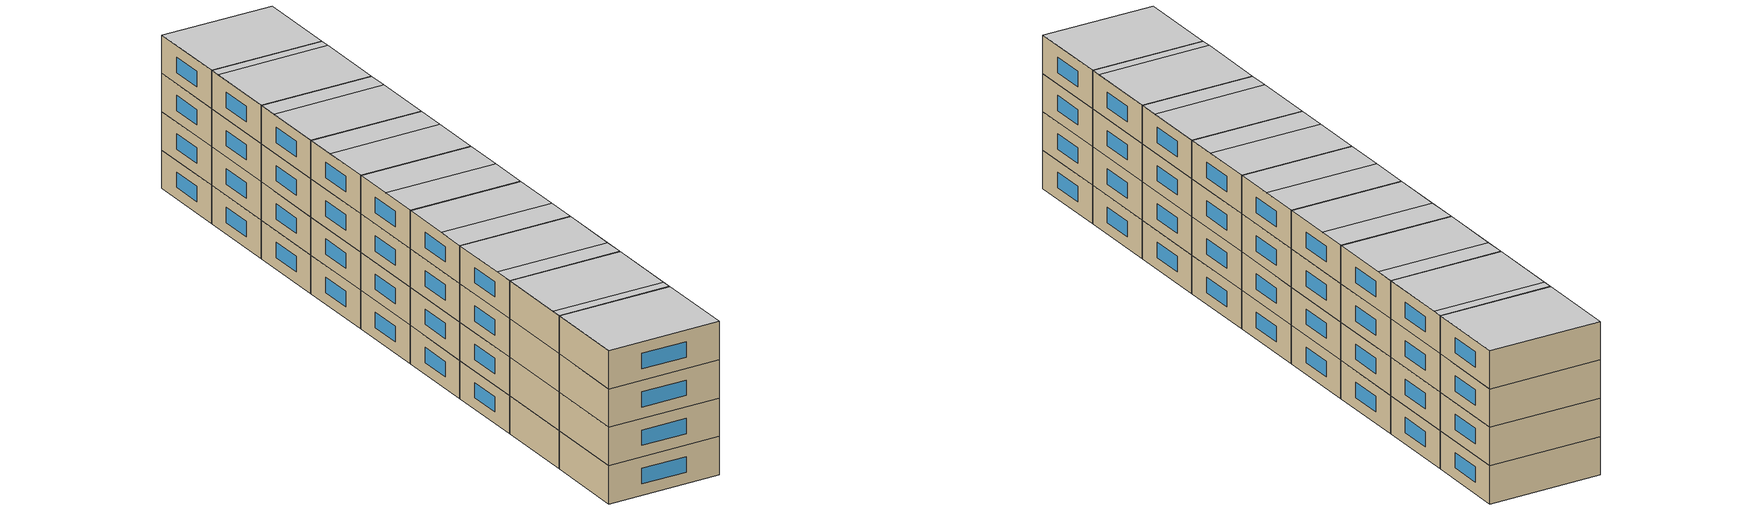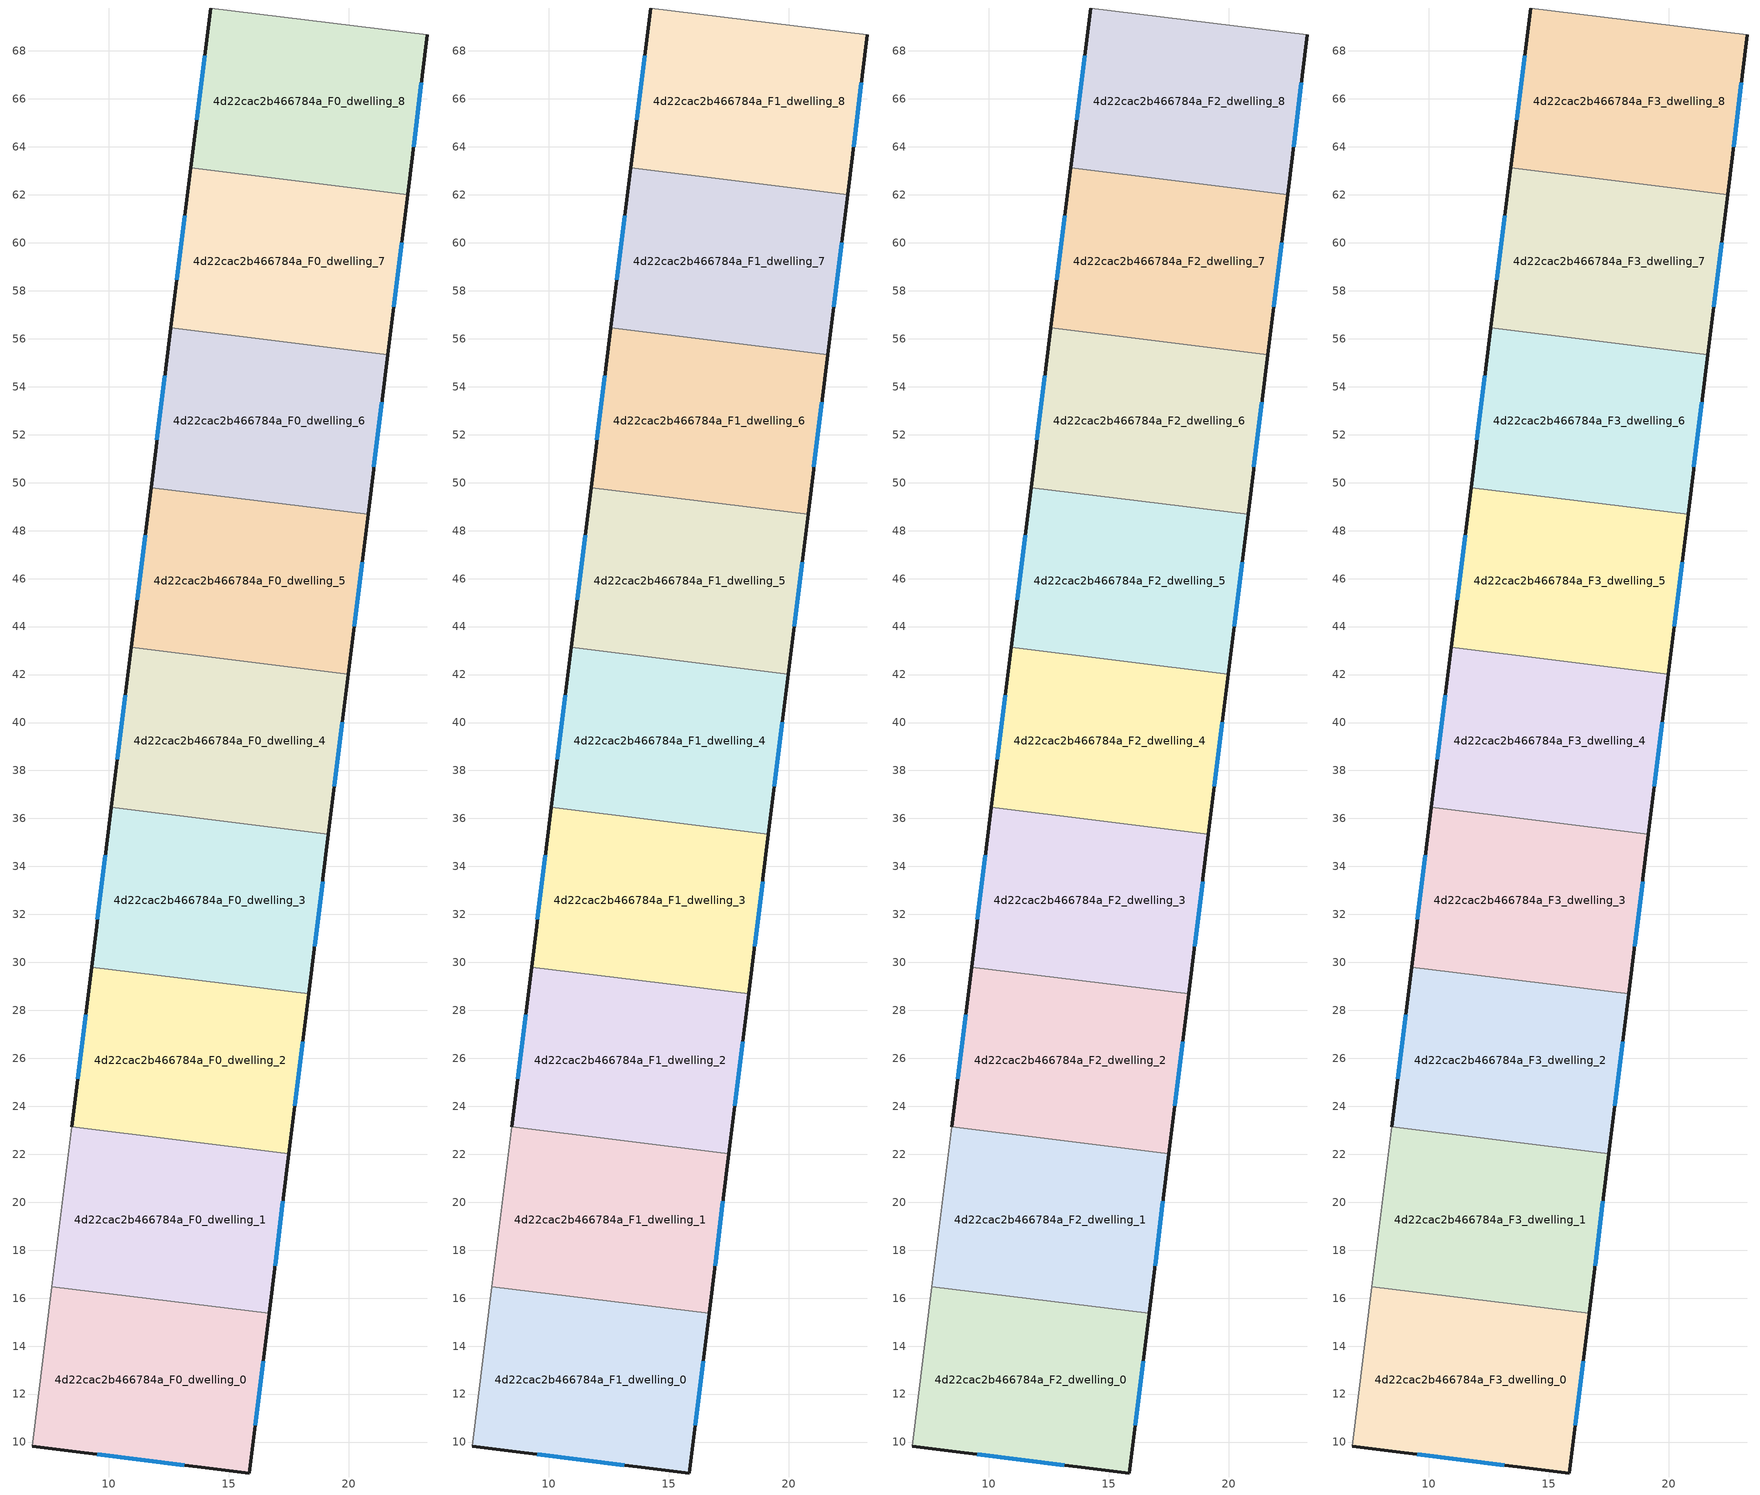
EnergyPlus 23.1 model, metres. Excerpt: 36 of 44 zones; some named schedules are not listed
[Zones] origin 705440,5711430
4d22cac2b466784a_F0_dwelling_0
 floor ground (EU_floor_Construction): 16.68,15.36 15.86,8.71 6.8,9.82 7.63,16.49 z0
 wall outside (EU_wall_Construction): 6.8,9.82 15.86,8.71 16.68,15.36 z0:3
 wall to 4d22cac2b466784a_F0_dwelling_1 (EU_wall_Construction): 16.68,15.36 7.63,16.49 z0:3
 wall adiabatic (EU_wall_Construction): 7.63,16.49 6.8,9.82 z0:3
 window (EU_Window_Construction): 16.11,10.7 16.44,13.37 / 9.51,9.49 13.15,9.04 z0.9:2.1
4d22cac2b466784a_F0_dwelling_1
 floor ground (EU_floor_Construction): 17.51,22.02 16.68,15.36 7.63,16.49 8.45,23.14 z0
 wall outside (EU_wall_Construction): 16.68,15.36 17.51,22.02 z0:3
 wall to 4d22cac2b466784a_F0_dwelling_2 (EU_wall_Construction): 17.51,22.02 8.45,23.14 z0:3
 wall adiabatic (EU_wall_Construction): 8.45,23.14 7.63,16.49 z0:3
 window (EU_Window_Construction): 16.93,17.36 17.26,20.03 z0.9:2.1
4d22cac2b466784a_F0_dwelling_2
 floor ground (EU_floor_Construction): 18.33,28.68 17.51,22.02 8.45,23.14 9.28,29.8 z0
 wall outside (EU_wall_Construction): 17.51,22.02 18.33,28.68 / 9.28,29.8 8.45,23.14 z0:3
 wall to 4d22cac2b466784a_F0_dwelling_3 (EU_wall_Construction): 18.33,28.68 9.28,29.8 z0:3
 window (EU_Window_Construction): 17.75,24.02 18.09,26.69 / 9.03,27.81 8.7,25.14 z0.9:2.1
4d22cac2b466784a_F0_dwelling_3
 floor ground (EU_floor_Construction): 19.16,35.35 18.33,28.68 9.28,29.8 10.11,36.47 z0
 wall outside (EU_wall_Construction): 18.33,28.68 19.16,35.35 / 10.11,36.47 9.28,29.8 z0:3
 wall to 4d22cac2b466784a_F0_dwelling_4 (EU_wall_Construction): 19.16,35.35 10.11,36.47 z0:3
 window (EU_Window_Construction): 18.58,30.68 18.91,33.35 / 9.86,34.47 9.53,31.8 z0.9:2.1
4d22cac2b466784a_F0_dwelling_4
 floor ground (EU_floor_Construction): 19.98,42.01 19.16,35.35 10.11,36.47 10.93,43.13 z0
 wall outside (EU_wall_Construction): 19.16,35.35 19.98,42.01 / 10.93,43.13 10.11,36.47 z0:3
 wall to 4d22cac2b466784a_F0_dwelling_5 (EU_wall_Construction): 19.98,42.01 10.93,43.13 z0:3
 window (EU_Window_Construction): 19.4,37.34 19.74,40.02 / 10.69,41.14 10.35,38.46 z0.9:2.1
4d22cac2b466784a_F0_dwelling_5
 floor ground (EU_floor_Construction): 20.81,48.67 19.98,42.01 10.93,43.13 11.76,49.79 z0
 wall outside (EU_wall_Construction): 19.98,42.01 20.81,48.67 / 11.76,49.79 10.93,43.13 z0:3
 wall to 4d22cac2b466784a_F0_dwelling_6 (EU_wall_Construction): 20.81,48.67 11.76,49.79 z0:3
 window (EU_Window_Construction): 20.23,44.01 20.56,46.68 / 11.51,47.8 11.18,45.13 z0.9:2.1
4d22cac2b466784a_F0_dwelling_6
 floor ground (EU_floor_Construction): 21.63,55.34 20.81,48.67 11.76,49.79 12.59,56.46 z0
 wall outside (EU_wall_Construction): 20.81,48.67 21.63,55.34 / 12.59,56.46 11.76,49.79 z0:3
 wall to 4d22cac2b466784a_F0_dwelling_7 (EU_wall_Construction): 21.63,55.34 12.59,56.46 z0:3
 window (EU_Window_Construction): 21.05,50.67 21.39,53.35 / 12.34,54.47 12.01,51.79 z0.9:2.1
4d22cac2b466784a_F0_dwelling_7
 floor ground (EU_floor_Construction): 22.46,62.01 21.63,55.34 12.59,56.46 13.41,63.13 z0
 wall outside (EU_wall_Construction): 21.63,55.34 22.46,62.01 / 13.41,63.13 12.59,56.46 z0:3
 wall to 4d22cac2b466784a_F0_dwelling_8 (EU_wall_Construction): 22.46,62.01 13.41,63.13 z0:3
 window (EU_Window_Construction): 21.88,57.34 22.21,60.01 / 13.17,61.13 12.83,58.46 z0.9:2.1
4d22cac2b466784a_F0_dwelling_8
 floor ground (EU_floor_Construction): 23.28,68.68 22.46,62.01 13.41,63.13 14.24,69.79 z0
 wall outside (EU_wall_Construction): 22.46,62.01 23.28,68.68 / 14.24,69.79 13.41,63.13 z0:3
 wall adiabatic (EU_wall_Construction): 23.28,68.68 14.24,69.79 z0:3
 window (EU_Window_Construction): 22.7,64 23.04,66.68 / 13.99,67.8 13.66,65.12 z0.9:2.1
4d22cac2b466784a_F1_dwelling_0
 floor to 4d22cac2b466784a_F0_dwelling_0 (EU_floor_Construction): 16.68,15.36 15.86,8.71 6.8,9.82 7.63,16.49 z3
 wall outside (EU_wall_Construction): 6.8,9.82 15.86,8.71 16.68,15.36 z3:6
 wall to 4d22cac2b466784a_F1_dwelling_1 (EU_wall_Construction): 16.68,15.36 7.63,16.49 z3:6
 wall adiabatic (EU_wall_Construction): 7.63,16.49 6.8,9.82 z3:6
 window (EU_Window_Construction): 16.11,10.7 16.44,13.37 / 9.51,9.49 13.15,9.04 z3.9:5.1
4d22cac2b466784a_F1_dwelling_1
 floor to 4d22cac2b466784a_F0_dwelling_1 (EU_floor_Construction): 17.51,22.02 16.68,15.36 7.63,16.49 8.45,23.14 z3
 wall outside (EU_wall_Construction): 16.68,15.36 17.51,22.02 z3:6
 wall to 4d22cac2b466784a_F1_dwelling_2 (EU_wall_Construction): 17.51,22.02 8.45,23.14 z3:6
 wall adiabatic (EU_wall_Construction): 8.45,23.14 7.63,16.49 z3:6
 window (EU_Window_Construction): 16.93,17.36 17.26,20.03 z3.9:5.1
4d22cac2b466784a_F1_dwelling_2
 floor to 4d22cac2b466784a_F0_dwelling_2 (EU_floor_Construction): 18.33,28.68 17.51,22.02 8.45,23.14 9.28,29.8 z3
 wall outside (EU_wall_Construction): 17.51,22.02 18.33,28.68 / 9.28,29.8 8.45,23.14 z3:6
 wall to 4d22cac2b466784a_F1_dwelling_3 (EU_wall_Construction): 18.33,28.68 9.28,29.8 z3:6
 window (EU_Window_Construction): 17.75,24.02 18.09,26.69 / 9.03,27.81 8.7,25.14 z3.9:5.1
4d22cac2b466784a_F1_dwelling_3
 floor to 4d22cac2b466784a_F0_dwelling_3 (EU_floor_Construction): 19.16,35.35 18.33,28.68 9.28,29.8 10.11,36.47 z3
 wall outside (EU_wall_Construction): 18.33,28.68 19.16,35.35 / 10.11,36.47 9.28,29.8 z3:6
 wall to 4d22cac2b466784a_F1_dwelling_4 (EU_wall_Construction): 19.16,35.35 10.11,36.47 z3:6
 window (EU_Window_Construction): 18.58,30.68 18.91,33.35 / 9.86,34.47 9.53,31.8 z3.9:5.1
4d22cac2b466784a_F1_dwelling_4
 floor to 4d22cac2b466784a_F0_dwelling_4 (EU_floor_Construction): 19.98,42.01 19.16,35.35 10.11,36.47 10.93,43.13 z3
 wall outside (EU_wall_Construction): 19.16,35.35 19.98,42.01 / 10.93,43.13 10.11,36.47 z3:6
 wall to 4d22cac2b466784a_F1_dwelling_5 (EU_wall_Construction): 19.98,42.01 10.93,43.13 z3:6
 window (EU_Window_Construction): 19.4,37.34 19.74,40.02 / 10.69,41.14 10.35,38.46 z3.9:5.1
4d22cac2b466784a_F1_dwelling_5
 floor to 4d22cac2b466784a_F0_dwelling_5 (EU_floor_Construction): 20.81,48.67 19.98,42.01 10.93,43.13 11.76,49.79 z3
 wall outside (EU_wall_Construction): 19.98,42.01 20.81,48.67 / 11.76,49.79 10.93,43.13 z3:6
 wall to 4d22cac2b466784a_F1_dwelling_6 (EU_wall_Construction): 20.81,48.67 11.76,49.79 z3:6
 window (EU_Window_Construction): 20.23,44.01 20.56,46.68 / 11.51,47.8 11.18,45.13 z3.9:5.1
4d22cac2b466784a_F1_dwelling_6
 floor to 4d22cac2b466784a_F0_dwelling_6 (EU_floor_Construction): 21.63,55.34 20.81,48.67 11.76,49.79 12.59,56.46 z3
 wall outside (EU_wall_Construction): 20.81,48.67 21.63,55.34 / 12.59,56.46 11.76,49.79 z3:6
 wall to 4d22cac2b466784a_F1_dwelling_7 (EU_wall_Construction): 21.63,55.34 12.59,56.46 z3:6
 window (EU_Window_Construction): 21.05,50.67 21.39,53.35 / 12.34,54.47 12.01,51.79 z3.9:5.1
4d22cac2b466784a_F1_dwelling_7
 floor to 4d22cac2b466784a_F0_dwelling_7 (EU_floor_Construction): 22.46,62.01 21.63,55.34 12.59,56.46 13.41,63.13 z3
 wall outside (EU_wall_Construction): 21.63,55.34 22.46,62.01 / 13.41,63.13 12.59,56.46 z3:6
 wall to 4d22cac2b466784a_F1_dwelling_8 (EU_wall_Construction): 22.46,62.01 13.41,63.13 z3:6
 window (EU_Window_Construction): 21.88,57.34 22.21,60.01 / 13.17,61.13 12.83,58.46 z3.9:5.1
4d22cac2b466784a_F1_dwelling_8
 floor to 4d22cac2b466784a_F0_dwelling_8 (EU_floor_Construction): 23.28,68.68 22.46,62.01 13.41,63.13 14.24,69.79 z3
 wall outside (EU_wall_Construction): 22.46,62.01 23.28,68.68 / 14.24,69.79 13.41,63.13 z3:6
 wall adiabatic (EU_wall_Construction): 23.28,68.68 14.24,69.79 z3:6
 window (EU_Window_Construction): 22.7,64 23.04,66.68 / 13.99,67.8 13.66,65.12 z3.9:5.1
4d22cac2b466784a_F2_dwelling_0
 floor to 4d22cac2b466784a_F1_dwelling_0 (EU_floor_Construction): 16.68,15.36 15.86,8.71 6.8,9.82 7.63,16.49 z6
 wall outside (EU_wall_Construction): 6.8,9.82 15.86,8.71 16.68,15.36 z6:9
 wall to 4d22cac2b466784a_F2_dwelling_1 (EU_wall_Construction): 16.68,15.36 7.63,16.49 z6:9
 wall adiabatic (EU_wall_Construction): 7.63,16.49 6.8,9.82 z6:9
 window (EU_Window_Construction): 16.11,10.7 16.44,13.37 / 9.51,9.49 13.15,9.04 z6.9:8.1
4d22cac2b466784a_F2_dwelling_1
 floor to 4d22cac2b466784a_F1_dwelling_1 (EU_floor_Construction): 17.51,22.02 16.68,15.36 7.63,16.49 8.45,23.14 z6
 wall outside (EU_wall_Construction): 16.68,15.36 17.51,22.02 z6:9
 wall to 4d22cac2b466784a_F2_dwelling_2 (EU_wall_Construction): 17.51,22.02 8.45,23.14 z6:9
 wall adiabatic (EU_wall_Construction): 8.45,23.14 7.63,16.49 z6:9
 window (EU_Window_Construction): 16.93,17.36 17.26,20.03 z6.9:8.1
4d22cac2b466784a_F2_dwelling_2
 floor to 4d22cac2b466784a_F1_dwelling_2 (EU_floor_Construction): 18.33,28.68 17.51,22.02 8.45,23.14 9.28,29.8 z6
 wall outside (EU_wall_Construction): 17.51,22.02 18.33,28.68 / 9.28,29.8 8.45,23.14 z6:9
 wall to 4d22cac2b466784a_F2_dwelling_3 (EU_wall_Construction): 18.33,28.68 9.28,29.8 z6:9
 window (EU_Window_Construction): 17.75,24.02 18.09,26.69 / 9.03,27.81 8.7,25.14 z6.9:8.1
4d22cac2b466784a_F2_dwelling_3
 floor to 4d22cac2b466784a_F1_dwelling_3 (EU_floor_Construction): 19.16,35.35 18.33,28.68 9.28,29.8 10.11,36.47 z6
 wall outside (EU_wall_Construction): 18.33,28.68 19.16,35.35 / 10.11,36.47 9.28,29.8 z6:9
 wall to 4d22cac2b466784a_F2_dwelling_4 (EU_wall_Construction): 19.16,35.35 10.11,36.47 z6:9
 window (EU_Window_Construction): 18.58,30.68 18.91,33.35 / 9.86,34.47 9.53,31.8 z6.9:8.1
4d22cac2b466784a_F2_dwelling_4
 floor to 4d22cac2b466784a_F1_dwelling_4 (EU_floor_Construction): 19.98,42.01 19.16,35.35 10.11,36.47 10.93,43.13 z6
 wall outside (EU_wall_Construction): 19.16,35.35 19.98,42.01 / 10.93,43.13 10.11,36.47 z6:9
 wall to 4d22cac2b466784a_F2_dwelling_5 (EU_wall_Construction): 19.98,42.01 10.93,43.13 z6:9
 window (EU_Window_Construction): 19.4,37.34 19.74,40.02 / 10.69,41.14 10.35,38.46 z6.9:8.1
4d22cac2b466784a_F2_dwelling_5
 floor to 4d22cac2b466784a_F1_dwelling_5 (EU_floor_Construction): 20.81,48.67 19.98,42.01 10.93,43.13 11.76,49.79 z6
 wall outside (EU_wall_Construction): 19.98,42.01 20.81,48.67 / 11.76,49.79 10.93,43.13 z6:9
 wall to 4d22cac2b466784a_F2_dwelling_6 (EU_wall_Construction): 20.81,48.67 11.76,49.79 z6:9
 window (EU_Window_Construction): 20.23,44.01 20.56,46.68 / 11.51,47.8 11.18,45.13 z6.9:8.1
4d22cac2b466784a_F2_dwelling_6
 floor to 4d22cac2b466784a_F1_dwelling_6 (EU_floor_Construction): 21.63,55.34 20.81,48.67 11.76,49.79 12.59,56.46 z6
 wall outside (EU_wall_Construction): 20.81,48.67 21.63,55.34 / 12.59,56.46 11.76,49.79 z6:9
 wall to 4d22cac2b466784a_F2_dwelling_7 (EU_wall_Construction): 21.63,55.34 12.59,56.46 z6:9
 window (EU_Window_Construction): 21.05,50.67 21.39,53.35 / 12.34,54.47 12.01,51.79 z6.9:8.1
4d22cac2b466784a_F2_dwelling_7
 floor to 4d22cac2b466784a_F1_dwelling_7 (EU_floor_Construction): 22.46,62.01 21.63,55.34 12.59,56.46 13.41,63.13 z6
 wall outside (EU_wall_Construction): 21.63,55.34 22.46,62.01 / 13.41,63.13 12.59,56.46 z6:9
 wall to 4d22cac2b466784a_F2_dwelling_8 (EU_wall_Construction): 22.46,62.01 13.41,63.13 z6:9
 window (EU_Window_Construction): 21.88,57.34 22.21,60.01 / 13.17,61.13 12.83,58.46 z6.9:8.1
4d22cac2b466784a_F2_dwelling_8
 floor to 4d22cac2b466784a_F1_dwelling_8 (EU_floor_Construction): 23.28,68.68 22.46,62.01 13.41,63.13 14.24,69.79 z6
 wall outside (EU_wall_Construction): 22.46,62.01 23.28,68.68 / 14.24,69.79 13.41,63.13 z6:9
 wall adiabatic (EU_wall_Construction): 23.28,68.68 14.24,69.79 z6:9
 window (EU_Window_Construction): 22.7,64 23.04,66.68 / 13.99,67.8 13.66,65.12 z6.9:8.1
4d22cac2b466784a_F3_dwelling_0
 floor to 4d22cac2b466784a_F2_dwelling_0 (EU_floor_Construction): 16.68,15.36 15.86,8.71 6.8,9.82 7.63,16.49 z9
 wall outside (EU_wall_Construction): 6.8,9.82 15.86,8.71 16.68,15.36 z9:12
 wall to 4d22cac2b466784a_F3_dwelling_1 (EU_wall_Construction): 16.68,15.36 7.63,16.49 z9:12
 wall adiabatic (EU_wall_Construction): 7.63,16.49 6.8,9.82 z9:12
 window (EU_Window_Construction): 16.11,10.7 16.44,13.37 / 9.51,9.49 13.15,9.04 z9.9:11.1
 ceiling to 4d22cac2b466784a_F4_dwelling_0 (EU_floor_Construction): 15.86,8.71 16.68,15.36 7.63,16.48 6.8,9.82 z12
4d22cac2b466784a_F3_dwelling_1
 floor to 4d22cac2b466784a_F2_dwelling_1 (EU_floor_Construction): 17.51,22.02 16.68,15.36 7.63,16.49 8.45,23.14 z9
 wall outside (EU_wall_Construction): 16.68,15.36 17.51,22.02 z9:12
 wall to 4d22cac2b466784a_F3_dwelling_2 (EU_wall_Construction): 17.51,22.02 8.45,23.14 z9:12
 wall adiabatic (EU_wall_Construction): 8.45,23.14 7.63,16.49 z9:12
 window (EU_Window_Construction): 16.93,17.36 17.26,20.03 z9.9:11.1
 ceiling to 4d22cac2b466784a_F4_dwelling_1 (EU_floor_Construction): 16.79,16.2 17.51,22.02 8.45,23.14 7.73,17.32 z12
 ceiling to 4d22cac2b466784a_F4_dwelling_0 (EU_floor_Construction): 16.68,15.36 16.79,16.2 7.73,17.32 7.63,16.48 z12
4d22cac2b466784a_F3_dwelling_2
 floor to 4d22cac2b466784a_F2_dwelling_2 (EU_floor_Construction): 18.33,28.68 17.51,22.02 8.45,23.14 9.28,29.8 z9
 wall outside (EU_wall_Construction): 17.51,22.02 18.33,28.68 / 9.28,29.8 8.45,23.14 z9:12
 wall to 4d22cac2b466784a_F3_dwelling_3 (EU_wall_Construction): 18.33,28.68 9.28,29.8 z9:12
 window (EU_Window_Construction): 17.75,24.02 18.09,26.69 / 9.03,27.81 8.7,25.14 z9.9:11.1
 ceiling to 4d22cac2b466784a_F4_dwelling_2 (EU_floor_Construction): 17.71,23.69 18.33,28.69 9.28,29.8 8.66,24.81 z12
 ceiling to 4d22cac2b466784a_F4_dwelling_1 (EU_floor_Construction): 17.51,22.02 17.71,23.69 8.66,24.81 8.45,23.14 z12
4d22cac2b466784a_F3_dwelling_3
 floor to 4d22cac2b466784a_F2_dwelling_3 (EU_floor_Construction): 19.16,35.35 18.33,28.68 9.28,29.8 10.11,36.47 z9
 wall outside (EU_wall_Construction): 18.33,28.68 19.16,35.35 / 10.11,36.47 9.28,29.8 z9:12
 wall to 4d22cac2b466784a_F3_dwelling_4 (EU_wall_Construction): 19.16,35.35 10.11,36.47 z9:12
 window (EU_Window_Construction): 18.58,30.68 18.91,33.35 / 9.86,34.47 9.53,31.8 z9.9:11.1
 ceiling to 4d22cac2b466784a_F4_dwelling_3 (EU_floor_Construction): 18.64,31.18 19.16,35.35 10.11,36.47 9.59,32.3 z12
 ceiling to 4d22cac2b466784a_F4_dwelling_2 (EU_floor_Construction): 18.33,28.69 18.64,31.18 9.59,32.3 9.28,29.8 z12
4d22cac2b466784a_F3_dwelling_4
 floor to 4d22cac2b466784a_F2_dwelling_4 (EU_floor_Construction): 19.98,42.01 19.16,35.35 10.11,36.47 10.93,43.13 z9
 wall outside (EU_wall_Construction): 19.16,35.35 19.98,42.01 / 10.93,43.13 10.11,36.47 z9:12
 wall to 4d22cac2b466784a_F3_dwelling_5 (EU_wall_Construction): 19.98,42.01 10.93,43.13 z9:12
 window (EU_Window_Construction): 19.4,37.34 19.74,40.02 / 10.69,41.14 10.35,38.46 z9.9:11.1
 ceiling to 4d22cac2b466784a_F4_dwelling_4 (EU_floor_Construction): 19.57,38.68 19.98,42.01 10.93,43.13 10.52,39.8 z12
 ceiling adiabatic (EU_roof_Construction): 19.16,35.35 19.57,38.68 10.52,39.8 10.11,36.47 z12
4d22cac2b466784a_F3_dwelling_5
 floor to 4d22cac2b466784a_F2_dwelling_5 (EU_floor_Construction): 20.81,48.67 19.98,42.01 10.93,43.13 11.76,49.79 z9
 wall outside (EU_wall_Construction): 19.98,42.01 20.81,48.67 / 11.76,49.79 10.93,43.13 z9:12
 wall to 4d22cac2b466784a_F3_dwelling_6 (EU_wall_Construction): 20.81,48.67 11.76,49.79 z9:12
 window (EU_Window_Construction): 20.23,44.01 20.56,46.68 / 11.51,47.8 11.18,45.13 z9.9:11.1
 ceiling to 4d22cac2b466784a_F4_dwelling_5 (EU_floor_Construction): 20.5,46.18 20.81,48.68 11.76,49.79 11.45,47.3 z12
 ceiling to 4d22cac2b466784a_F4_dwelling_4 (EU_floor_Construction): 19.98,42.01 20.5,46.18 11.45,47.3 10.93,43.13 z12
4d22cac2b466784a_F3_dwelling_6
 floor to 4d22cac2b466784a_F2_dwelling_6 (EU_floor_Construction): 21.63,55.34 20.81,48.67 11.76,49.79 12.59,56.46 z9
 wall outside (EU_wall_Construction): 20.81,48.67 21.63,55.34 / 12.59,56.46 11.76,49.79 z9:12
 wall to 4d22cac2b466784a_F3_dwelling_7 (EU_wall_Construction): 21.63,55.34 12.59,56.46 z9:12
 window (EU_Window_Construction): 21.05,50.67 21.39,53.35 / 12.34,54.47 12.01,51.79 z9.9:11.1
 ceiling to 4d22cac2b466784a_F4_dwelling_6 (EU_floor_Construction): 21.43,53.67 21.63,55.34 12.59,56.46 12.38,54.79 z12
 ceiling to 4d22cac2b466784a_F4_dwelling_5 (EU_floor_Construction): 20.81,48.68 21.43,53.67 12.38,54.79 11.76,49.79 z12
4d22cac2b466784a_F3_dwelling_7
 floor to 4d22cac2b466784a_F2_dwelling_7 (EU_floor_Construction): 22.46,62.01 21.63,55.34 12.59,56.46 13.41,63.13 z9
 wall outside (EU_wall_Construction): 21.63,55.34 22.46,62.01 / 13.41,63.13 12.59,56.46 z9:12
 wall to 4d22cac2b466784a_F3_dwelling_8 (EU_wall_Construction): 22.46,62.01 13.41,63.13 z9:12
 window (EU_Window_Construction): 21.88,57.34 22.21,60.01 / 13.17,61.13 12.83,58.46 z9.9:11.1
 ceiling to 4d22cac2b466784a_F4_dwelling_7 (EU_floor_Construction): 22.35,61.17 22.46,62.01 13.41,63.13 13.31,62.29 z12
 ceiling to 4d22cac2b466784a_F4_dwelling_6 (EU_floor_Construction): 21.63,55.34 22.35,61.17 13.31,62.29 12.59,56.46 z12
4d22cac2b466784a_F3_dwelling_8
 floor to 4d22cac2b466784a_F2_dwelling_8 (EU_floor_Construction): 23.28,68.68 22.46,62.01 13.41,63.13 14.24,69.79 z9
 wall outside (EU_wall_Construction): 22.46,62.01 23.28,68.68 / 14.24,69.79 13.41,63.13 z9:12
 wall adiabatic (EU_wall_Construction): 23.28,68.68 14.24,69.79 z9:12
 window (EU_Window_Construction): 22.7,64 23.04,66.68 / 13.99,67.8 13.66,65.12 z9.9:11.1
 ceiling to 4d22cac2b466784a_F4_dwelling_7 (EU_floor_Construction): 22.46,62.01 23.28,68.68 14.24,69.79 13.41,63.13 z12
[Building]
EU S2 Campaign: North Axis=0; Terrain=City; Solar Distribution=FullExterior
[Site:Location]
London: Latitude=51.5; Longitude=-0.5; Time Zone=0; Elevation=25
[SizingPeriod:WeatherFileDays]
AnnualSizingPeriod: Begin Month=1; Begin Day of Month=1; End Month=12; End Day of Month=31; Day of Week for Start Day=Monday; Use Weather File Daylight Saving Period=No; Use Weather File Rain and Snow Indicators=No
[MATERIAL]
EU_InternalMass_Material: Roughness=MediumRough; Thickness=0.1; Conductivity=1; Density=1800; Specific Heat=900; Thermal Absorptance=0.9; Solar Absorptance=0.7; Visible Absorptance=0.7
[MATERIAL:NOMASS] Roughness=MediumRough; Thermal Absorptance=0.9; Solar Absorptance=0.7; Visible Absorptance=0.7
Name | Thermal Resistance
EU_wall_NoMass | 1.04674
EU_roof_NoMass | 4.32442
EU_floor_NoMass | 2.04616
[WINDOWMATERIAL:SIMPLEGLAZINGSYSTEM]
EU_Window_SimpleGlazing: UFactor=4.25843; Solar Heat Gain Coefficient=0.85; Visible Transmittance=0.85
[CONSTRUCTION]
EU_wall_Construction: EU_wall_NoMass
EU_roof_Construction: EU_roof_NoMass
EU_floor_Construction: EU_floor_NoMass
EU_Window_Construction: EU_Window_SimpleGlazing
EU_InternalMass_Construction: EU_InternalMass_Material
[ZONE] Type=1; Multiplier=1; Ceiling Height=autocalculate; Floor Area=autocalculate; Part of Total Floor Area=Yes
Name | Volume
4d22cac2b466784a_F0_dwelling_0; 4d22cac2b466784a_F1_dwelling_0; 4d22cac2b466784a_F2_dwelling_0; 4d22cac2b466784a_F3_dwelling_0 | 183.664
4d22cac2b466784a_F0_dwelling_1; 4d22cac2b466784a_F1_dwelling_1; 4d22cac2b466784a_F2_dwelling_1; 4d22cac2b466784a_F3_dwelling_1 | 183.673
4d22cac2b466784a_F0_dwelling_2; 4d22cac2b466784a_F1_dwelling_2; 4d22cac2b466784a_F2_dwelling_2; 4d22cac2b466784a_F3_dwelling_2 | 183.657
4d22cac2b466784a_F0_dwelling_3; 4d22cac2b466784a_F1_dwelling_3; 4d22cac2b466784a_F2_dwelling_3; 4d22cac2b466784a_F3_dwelling_3 | 183.683
4d22cac2b466784a_F0_dwelling_4; 4d22cac2b466784a_F1_dwelling_4; 4d22cac2b466784a_F2_dwelling_4; 4d22cac2b466784a_F3_dwelling_4 | 183.679
4d22cac2b466784a_F0_dwelling_5; 4d22cac2b466784a_F1_dwelling_5; 4d22cac2b466784a_F2_dwelling_5; 4d22cac2b466784a_F3_dwelling_5 | 183.662
4d22cac2b466784a_F0_dwelling_6; 4d22cac2b466784a_F1_dwelling_6; 4d22cac2b466784a_F2_dwelling_6; 4d22cac2b466784a_F3_dwelling_6 | 183.677
4d22cac2b466784a_F0_dwelling_7; 4d22cac2b466784a_F1_dwelling_7; 4d22cac2b466784a_F2_dwelling_7; 4d22cac2b466784a_F3_dwelling_7 | 183.658
4d22cac2b466784a_F0_dwelling_8; 4d22cac2b466784a_F1_dwelling_8; 4d22cac2b466784a_F2_dwelling_8; 4d22cac2b466784a_F3_dwelling_8 | 183.661
[INTERNALMASS] Construction=EU_InternalMass_Construction
Name | Zone or ZoneList | Surface Area
4d22cac2b466784a_F0_dwelling_0_EU_InternalMass | 4d22cac2b466784a_F0_dwelling_0 | 61.2213
4d22cac2b466784a_F0_dwelling_1_EU_InternalMass | 4d22cac2b466784a_F0_dwelling_1 | 61.2245
4d22cac2b466784a_F0_dwelling_2_EU_InternalMass | 4d22cac2b466784a_F0_dwelling_2 | 61.2191
4d22cac2b466784a_F0_dwelling_3_EU_InternalMass | 4d22cac2b466784a_F0_dwelling_3 | 61.2278
4d22cac2b466784a_F0_dwelling_4_EU_InternalMass | 4d22cac2b466784a_F0_dwelling_4 | 61.2263
4d22cac2b466784a_F0_dwelling_5_EU_InternalMass | 4d22cac2b466784a_F0_dwelling_5 | 61.221
4d22cac2b466784a_F0_dwelling_6_EU_InternalMass | 4d22cac2b466784a_F0_dwelling_6 | 61.2258
4d22cac2b466784a_F0_dwelling_7_EU_InternalMass | 4d22cac2b466784a_F0_dwelling_7 | 61.2193
4d22cac2b466784a_F0_dwelling_8_EU_InternalMass | 4d22cac2b466784a_F0_dwelling_8 | 61.2203
4d22cac2b466784a_F1_dwelling_0_EU_InternalMass | 4d22cac2b466784a_F1_dwelling_0 | 61.2213
4d22cac2b466784a_F1_dwelling_1_EU_InternalMass | 4d22cac2b466784a_F1_dwelling_1 | 61.2245
4d22cac2b466784a_F1_dwelling_2_EU_InternalMass | 4d22cac2b466784a_F1_dwelling_2 | 61.2191
4d22cac2b466784a_F1_dwelling_3_EU_InternalMass | 4d22cac2b466784a_F1_dwelling_3 | 61.2278
4d22cac2b466784a_F1_dwelling_4_EU_InternalMass | 4d22cac2b466784a_F1_dwelling_4 | 61.2263
4d22cac2b466784a_F1_dwelling_5_EU_InternalMass | 4d22cac2b466784a_F1_dwelling_5 | 61.221
4d22cac2b466784a_F1_dwelling_6_EU_InternalMass | 4d22cac2b466784a_F1_dwelling_6 | 61.2258
4d22cac2b466784a_F1_dwelling_7_EU_InternalMass | 4d22cac2b466784a_F1_dwelling_7 | 61.2193
4d22cac2b466784a_F1_dwelling_8_EU_InternalMass | 4d22cac2b466784a_F1_dwelling_8 | 61.2203
4d22cac2b466784a_F2_dwelling_0_EU_InternalMass | 4d22cac2b466784a_F2_dwelling_0 | 61.2213
4d22cac2b466784a_F2_dwelling_1_EU_InternalMass | 4d22cac2b466784a_F2_dwelling_1 | 61.2245
4d22cac2b466784a_F2_dwelling_2_EU_InternalMass | 4d22cac2b466784a_F2_dwelling_2 | 61.2191
4d22cac2b466784a_F2_dwelling_3_EU_InternalMass | 4d22cac2b466784a_F2_dwelling_3 | 61.2278
4d22cac2b466784a_F2_dwelling_4_EU_InternalMass | 4d22cac2b466784a_F2_dwelling_4 | 61.2263
4d22cac2b466784a_F2_dwelling_5_EU_InternalMass | 4d22cac2b466784a_F2_dwelling_5 | 61.221
4d22cac2b466784a_F2_dwelling_6_EU_InternalMass | 4d22cac2b466784a_F2_dwelling_6 | 61.2258
4d22cac2b466784a_F2_dwelling_7_EU_InternalMass | 4d22cac2b466784a_F2_dwelling_7 | 61.2193
4d22cac2b466784a_F2_dwelling_8_EU_InternalMass | 4d22cac2b466784a_F2_dwelling_8 | 61.2203
4d22cac2b466784a_F3_dwelling_0_EU_InternalMass | 4d22cac2b466784a_F3_dwelling_0 | 61.2213
4d22cac2b466784a_F3_dwelling_1_EU_InternalMass | 4d22cac2b466784a_F3_dwelling_1 | 61.2245
4d22cac2b466784a_F3_dwelling_2_EU_InternalMass | 4d22cac2b466784a_F3_dwelling_2 | 61.2191
4d22cac2b466784a_F3_dwelling_3_EU_InternalMass | 4d22cac2b466784a_F3_dwelling_3 | 61.2278
4d22cac2b466784a_F3_dwelling_4_EU_InternalMass | 4d22cac2b466784a_F3_dwelling_4 | 61.2263
4d22cac2b466784a_F3_dwelling_5_EU_InternalMass | 4d22cac2b466784a_F3_dwelling_5 | 61.221
4d22cac2b466784a_F3_dwelling_6_EU_InternalMass | 4d22cac2b466784a_F3_dwelling_6 | 61.2258
4d22cac2b466784a_F3_dwelling_7_EU_InternalMass | 4d22cac2b466784a_F3_dwelling_7 | 61.2193
4d22cac2b466784a_F3_dwelling_8_EU_InternalMass | 4d22cac2b466784a_F3_dwelling_8 | 61.2203
[OTHEREQUIPMENT] Fuel Type=Electricity; Design Level Calculation Method=Watts/Area; Power per Zone Floor Area=1; Fraction Latent=0; Fraction Radiant=0; Fraction Lost=0; Carbon Dioxide Generation Rate=0; EndUse Subcategory=EU_Step8_InternalGains
Name | Zone or ZoneList or Space or SpaceList | Schedule
EU_Step8_InternalGain_4d22cac2b466784a_F0_dwelling_0_f000 | 4d22cac2b466784a_F0_dwelling_0 | EU_Step8_GainSchedule_4d22cac2b466784a_F0_dwelling_0_f000
EU_Step8_InternalGain_4d22cac2b466784a_F0_dwelling_1_f000 | 4d22cac2b466784a_F0_dwelling_1 | EU_Step8_GainSchedule_4d22cac2b466784a_F0_dwelling_1_f000
EU_Step8_InternalGain_4d22cac2b466784a_F0_dwelling_2_f000 | 4d22cac2b466784a_F0_dwelling_2 | EU_Step8_GainSchedule_4d22cac2b466784a_F0_dwelling_2_f000
EU_Step8_InternalGain_4d22cac2b466784a_F0_dwelling_3_f000 | 4d22cac2b466784a_F0_dwelling_3 | EU_Step8_GainSchedule_4d22cac2b466784a_F0_dwelling_3_f000
EU_Step8_InternalGain_4d22cac2b466784a_F0_dwelling_4_f000 | 4d22cac2b466784a_F0_dwelling_4 | EU_Step8_GainSchedule_4d22cac2b466784a_F0_dwelling_4_f000
EU_Step8_InternalGain_4d22cac2b466784a_F0_dwelling_5_f000 | 4d22cac2b466784a_F0_dwelling_5 | EU_Step8_GainSchedule_4d22cac2b466784a_F0_dwelling_5_f000
EU_Step8_InternalGain_4d22cac2b466784a_F0_dwelling_6_f000 | 4d22cac2b466784a_F0_dwelling_6 | EU_Step8_GainSchedule_4d22cac2b466784a_F0_dwelling_6_f000
EU_Step8_InternalGain_4d22cac2b466784a_F0_dwelling_7_f000 | 4d22cac2b466784a_F0_dwelling_7 | EU_Step8_GainSchedule_4d22cac2b466784a_F0_dwelling_7_f000
EU_Step8_InternalGain_4d22cac2b466784a_F0_dwelling_8_f000 | 4d22cac2b466784a_F0_dwelling_8 | EU_Step8_GainSchedule_4d22cac2b466784a_F0_dwelling_8_f000
EU_Step8_InternalGain_4d22cac2b466784a_F1_dwelling_0_f000 | 4d22cac2b466784a_F1_dwelling_0 | EU_Step8_GainSchedule_4d22cac2b466784a_F1_dwelling_0_f000
EU_Step8_InternalGain_4d22cac2b466784a_F1_dwelling_1_f000 | 4d22cac2b466784a_F1_dwelling_1 | EU_Step8_GainSchedule_4d22cac2b466784a_F1_dwelling_1_f000
EU_Step8_InternalGain_4d22cac2b466784a_F1_dwelling_2_f000 | 4d22cac2b466784a_F1_dwelling_2 | EU_Step8_GainSchedule_4d22cac2b466784a_F1_dwelling_2_f000
EU_Step8_InternalGain_4d22cac2b466784a_F1_dwelling_3_f000 | 4d22cac2b466784a_F1_dwelling_3 | EU_Step8_GainSchedule_4d22cac2b466784a_F1_dwelling_3_f000
EU_Step8_InternalGain_4d22cac2b466784a_F1_dwelling_4_f000 | 4d22cac2b466784a_F1_dwelling_4 | EU_Step8_GainSchedule_4d22cac2b466784a_F1_dwelling_4_f000
EU_Step8_InternalGain_4d22cac2b466784a_F1_dwelling_5_f000 | 4d22cac2b466784a_F1_dwelling_5 | EU_Step8_GainSchedule_4d22cac2b466784a_F1_dwelling_5_f000
EU_Step8_InternalGain_4d22cac2b466784a_F1_dwelling_6_f000 | 4d22cac2b466784a_F1_dwelling_6 | EU_Step8_GainSchedule_4d22cac2b466784a_F1_dwelling_6_f000
EU_Step8_InternalGain_4d22cac2b466784a_F1_dwelling_7_f000 | 4d22cac2b466784a_F1_dwelling_7 | EU_Step8_GainSchedule_4d22cac2b466784a_F1_dwelling_7_f000
EU_Step8_InternalGain_4d22cac2b466784a_F1_dwelling_8_f000 | 4d22cac2b466784a_F1_dwelling_8 | EU_Step8_GainSchedule_4d22cac2b466784a_F1_dwelling_8_f000
EU_Step8_InternalGain_4d22cac2b466784a_F2_dwelling_0_f000 | 4d22cac2b466784a_F2_dwelling_0 | EU_Step8_GainSchedule_4d22cac2b466784a_F2_dwelling_0_f000
EU_Step8_InternalGain_4d22cac2b466784a_F2_dwelling_1_f000 | 4d22cac2b466784a_F2_dwelling_1 | EU_Step8_GainSchedule_4d22cac2b466784a_F2_dwelling_1_f000
EU_Step8_InternalGain_4d22cac2b466784a_F2_dwelling_2_f000 | 4d22cac2b466784a_F2_dwelling_2 | EU_Step8_GainSchedule_4d22cac2b466784a_F2_dwelling_2_f000
EU_Step8_InternalGain_4d22cac2b466784a_F2_dwelling_3_f000 | 4d22cac2b466784a_F2_dwelling_3 | EU_Step8_GainSchedule_4d22cac2b466784a_F2_dwelling_3_f000
EU_Step8_InternalGain_4d22cac2b466784a_F2_dwelling_4_f000 | 4d22cac2b466784a_F2_dwelling_4 | EU_Step8_GainSchedule_4d22cac2b466784a_F2_dwelling_4_f000
EU_Step8_InternalGain_4d22cac2b466784a_F2_dwelling_5_f000 | 4d22cac2b466784a_F2_dwelling_5 | EU_Step8_GainSchedule_4d22cac2b466784a_F2_dwelling_5_f000
EU_Step8_InternalGain_4d22cac2b466784a_F2_dwelling_6_f000 | 4d22cac2b466784a_F2_dwelling_6 | EU_Step8_GainSchedule_4d22cac2b466784a_F2_dwelling_6_f000
EU_Step8_InternalGain_4d22cac2b466784a_F2_dwelling_7_f000 | 4d22cac2b466784a_F2_dwelling_7 | EU_Step8_GainSchedule_4d22cac2b466784a_F2_dwelling_7_f000
EU_Step8_InternalGain_4d22cac2b466784a_F2_dwelling_8_f000 | 4d22cac2b466784a_F2_dwelling_8 | EU_Step8_GainSchedule_4d22cac2b466784a_F2_dwelling_8_f000
EU_Step8_InternalGain_4d22cac2b466784a_F3_dwelling_0_f000 | 4d22cac2b466784a_F3_dwelling_0 | EU_Step8_GainSchedule_4d22cac2b466784a_F3_dwelling_0_f000
EU_Step8_InternalGain_4d22cac2b466784a_F3_dwelling_1_f000 | 4d22cac2b466784a_F3_dwelling_1 | EU_Step8_GainSchedule_4d22cac2b466784a_F3_dwelling_1_f000
EU_Step8_InternalGain_4d22cac2b466784a_F3_dwelling_2_f000 | 4d22cac2b466784a_F3_dwelling_2 | EU_Step8_GainSchedule_4d22cac2b466784a_F3_dwelling_2_f000
EU_Step8_InternalGain_4d22cac2b466784a_F3_dwelling_3_f000 | 4d22cac2b466784a_F3_dwelling_3 | EU_Step8_GainSchedule_4d22cac2b466784a_F3_dwelling_3_f000
EU_Step8_InternalGain_4d22cac2b466784a_F3_dwelling_4_f000 | 4d22cac2b466784a_F3_dwelling_4 | EU_Step8_GainSchedule_4d22cac2b466784a_F3_dwelling_4_f000
EU_Step8_InternalGain_4d22cac2b466784a_F3_dwelling_5_f000 | 4d22cac2b466784a_F3_dwelling_5 | EU_Step8_GainSchedule_4d22cac2b466784a_F3_dwelling_5_f000
EU_Step8_InternalGain_4d22cac2b466784a_F3_dwelling_6_f000 | 4d22cac2b466784a_F3_dwelling_6 | EU_Step8_GainSchedule_4d22cac2b466784a_F3_dwelling_6_f000
EU_Step8_InternalGain_4d22cac2b466784a_F3_dwelling_7_f000 | 4d22cac2b466784a_F3_dwelling_7 | EU_Step8_GainSchedule_4d22cac2b466784a_F3_dwelling_7_f000
EU_Step8_InternalGain_4d22cac2b466784a_F3_dwelling_8_f000 | 4d22cac2b466784a_F3_dwelling_8 | EU_Step8_GainSchedule_4d22cac2b466784a_F3_dwelling_8_f000
[ZONEVENTILATION:DESIGNFLOWRATE] Schedule=EU_AlwaysOn; Design Flow Rate Calculation Method=AirChanges/Hour; Air Changes per Hour=0.488719; Ventilation Type=Natural; Fan Pressure Rise=0; Fan Total Efficiency=1; Constant Term Coefficient=1; Temperature Term Coefficient=0; Velocity Term Coefficient=0; Velocity Squared Term Coefficient=0; Minimum Indoor Temperature=-100; Maximum Indoor Temperature=100; Delta Temperature=-100; Minimum Outdoor Temperature=-100; Maximum Outdoor Temperature=100; Maximum Wind Speed=40
Name | Zone or ZoneList or Space or SpaceList
EU_ConstantAir_4d22cac2b466784a_F0_dwelling_0 | 4d22cac2b466784a_F0_dwelling_0
EU_ConstantAir_4d22cac2b466784a_F0_dwelling_1 | 4d22cac2b466784a_F0_dwelling_1
EU_ConstantAir_4d22cac2b466784a_F0_dwelling_2 | 4d22cac2b466784a_F0_dwelling_2
EU_ConstantAir_4d22cac2b466784a_F0_dwelling_3 | 4d22cac2b466784a_F0_dwelling_3
EU_ConstantAir_4d22cac2b466784a_F0_dwelling_4 | 4d22cac2b466784a_F0_dwelling_4
EU_ConstantAir_4d22cac2b466784a_F0_dwelling_5 | 4d22cac2b466784a_F0_dwelling_5
EU_ConstantAir_4d22cac2b466784a_F0_dwelling_6 | 4d22cac2b466784a_F0_dwelling_6
EU_ConstantAir_4d22cac2b466784a_F0_dwelling_7 | 4d22cac2b466784a_F0_dwelling_7
EU_ConstantAir_4d22cac2b466784a_F0_dwelling_8 | 4d22cac2b466784a_F0_dwelling_8
EU_ConstantAir_4d22cac2b466784a_F1_dwelling_0 | 4d22cac2b466784a_F1_dwelling_0
EU_ConstantAir_4d22cac2b466784a_F1_dwelling_1 | 4d22cac2b466784a_F1_dwelling_1
EU_ConstantAir_4d22cac2b466784a_F1_dwelling_2 | 4d22cac2b466784a_F1_dwelling_2
EU_ConstantAir_4d22cac2b466784a_F1_dwelling_3 | 4d22cac2b466784a_F1_dwelling_3
EU_ConstantAir_4d22cac2b466784a_F1_dwelling_4 | 4d22cac2b466784a_F1_dwelling_4
EU_ConstantAir_4d22cac2b466784a_F1_dwelling_5 | 4d22cac2b466784a_F1_dwelling_5
EU_ConstantAir_4d22cac2b466784a_F1_dwelling_6 | 4d22cac2b466784a_F1_dwelling_6
EU_ConstantAir_4d22cac2b466784a_F1_dwelling_7 | 4d22cac2b466784a_F1_dwelling_7
EU_ConstantAir_4d22cac2b466784a_F1_dwelling_8 | 4d22cac2b466784a_F1_dwelling_8
EU_ConstantAir_4d22cac2b466784a_F2_dwelling_0 | 4d22cac2b466784a_F2_dwelling_0
EU_ConstantAir_4d22cac2b466784a_F2_dwelling_1 | 4d22cac2b466784a_F2_dwelling_1
EU_ConstantAir_4d22cac2b466784a_F2_dwelling_2 | 4d22cac2b466784a_F2_dwelling_2
EU_ConstantAir_4d22cac2b466784a_F2_dwelling_3 | 4d22cac2b466784a_F2_dwelling_3
EU_ConstantAir_4d22cac2b466784a_F2_dwelling_4 | 4d22cac2b466784a_F2_dwelling_4
EU_ConstantAir_4d22cac2b466784a_F2_dwelling_5 | 4d22cac2b466784a_F2_dwelling_5
EU_ConstantAir_4d22cac2b466784a_F2_dwelling_6 | 4d22cac2b466784a_F2_dwelling_6
EU_ConstantAir_4d22cac2b466784a_F2_dwelling_7 | 4d22cac2b466784a_F2_dwelling_7
EU_ConstantAir_4d22cac2b466784a_F2_dwelling_8 | 4d22cac2b466784a_F2_dwelling_8
EU_ConstantAir_4d22cac2b466784a_F3_dwelling_0 | 4d22cac2b466784a_F3_dwelling_0
EU_ConstantAir_4d22cac2b466784a_F3_dwelling_1 | 4d22cac2b466784a_F3_dwelling_1
EU_ConstantAir_4d22cac2b466784a_F3_dwelling_2 | 4d22cac2b466784a_F3_dwelling_2
EU_ConstantAir_4d22cac2b466784a_F3_dwelling_3 | 4d22cac2b466784a_F3_dwelling_3
EU_ConstantAir_4d22cac2b466784a_F3_dwelling_4 | 4d22cac2b466784a_F3_dwelling_4
EU_ConstantAir_4d22cac2b466784a_F3_dwelling_5 | 4d22cac2b466784a_F3_dwelling_5
EU_ConstantAir_4d22cac2b466784a_F3_dwelling_6 | 4d22cac2b466784a_F3_dwelling_6
EU_ConstantAir_4d22cac2b466784a_F3_dwelling_7 | 4d22cac2b466784a_F3_dwelling_7
EU_ConstantAir_4d22cac2b466784a_F3_dwelling_8 | 4d22cac2b466784a_F3_dwelling_8
[HVACTEMPLATE:ZONE:IDEALLOADSAIRSYSTEM] System Availability Schedule=EU_AlwaysOn; Maximum Heating Supply Air Temperature=50; Minimum Cooling Supply Air Temperature=13; Maximum Heating Supply Air Humidity Ratio=0.0156; Minimum Cooling Supply Air Humidity Ratio=0.0077; Heating Limit=NoLimit; Cooling Limit=NoLimit; Heating Availability Schedule=EU_AlwaysOn; Cooling Availability Schedule=EU_CoolingOff; Dehumidification Control Type=ConstantSensibleHeatRatio; Cooling Sensible Heat Ratio=0.7; Dehumidification Setpoint=60; Humidification Control Type=None; Humidification Setpoint=30; Outdoor Air Method=None; Outdoor Air Flow Rate per Person=0.00944; Outdoor Air Flow Rate per Zone Floor Area=0; Outdoor Air Flow Rate per Zone=0; Demand Controlled Ventilation Type=None; Outdoor Air Economizer Type=NoEconomizer; Heat Recovery Type=None; Sensible Heat Recovery Effectiveness=0.7; Latent Heat Recovery Effectiveness=0.65
Name | Template Thermostat
4d22cac2b466784a_F0_dwelling_0 | EU_HeatOnly_4d22cac2b466784a_F0_dwelling_0
4d22cac2b466784a_F0_dwelling_1 | EU_HeatOnly_4d22cac2b466784a_F0_dwelling_1
4d22cac2b466784a_F0_dwelling_2 | EU_HeatOnly_4d22cac2b466784a_F0_dwelling_2
4d22cac2b466784a_F0_dwelling_3 | EU_HeatOnly_4d22cac2b466784a_F0_dwelling_3
4d22cac2b466784a_F0_dwelling_4 | EU_HeatOnly_4d22cac2b466784a_F0_dwelling_4
4d22cac2b466784a_F0_dwelling_5 | EU_HeatOnly_4d22cac2b466784a_F0_dwelling_5
4d22cac2b466784a_F0_dwelling_6 | EU_HeatOnly_4d22cac2b466784a_F0_dwelling_6
4d22cac2b466784a_F0_dwelling_7 | EU_HeatOnly_4d22cac2b466784a_F0_dwelling_7
4d22cac2b466784a_F0_dwelling_8 | EU_HeatOnly_4d22cac2b466784a_F0_dwelling_8
4d22cac2b466784a_F1_dwelling_0 | EU_HeatOnly_4d22cac2b466784a_F1_dwelling_0
4d22cac2b466784a_F1_dwelling_1 | EU_HeatOnly_4d22cac2b466784a_F1_dwelling_1
4d22cac2b466784a_F1_dwelling_2 | EU_HeatOnly_4d22cac2b466784a_F1_dwelling_2
4d22cac2b466784a_F1_dwelling_3 | EU_HeatOnly_4d22cac2b466784a_F1_dwelling_3
4d22cac2b466784a_F1_dwelling_4 | EU_HeatOnly_4d22cac2b466784a_F1_dwelling_4
4d22cac2b466784a_F1_dwelling_5 | EU_HeatOnly_4d22cac2b466784a_F1_dwelling_5
4d22cac2b466784a_F1_dwelling_6 | EU_HeatOnly_4d22cac2b466784a_F1_dwelling_6
4d22cac2b466784a_F1_dwelling_7 | EU_HeatOnly_4d22cac2b466784a_F1_dwelling_7
4d22cac2b466784a_F1_dwelling_8 | EU_HeatOnly_4d22cac2b466784a_F1_dwelling_8
4d22cac2b466784a_F2_dwelling_0 | EU_HeatOnly_4d22cac2b466784a_F2_dwelling_0
4d22cac2b466784a_F2_dwelling_1 | EU_HeatOnly_4d22cac2b466784a_F2_dwelling_1
4d22cac2b466784a_F2_dwelling_2 | EU_HeatOnly_4d22cac2b466784a_F2_dwelling_2
4d22cac2b466784a_F2_dwelling_3 | EU_HeatOnly_4d22cac2b466784a_F2_dwelling_3
4d22cac2b466784a_F2_dwelling_4 | EU_HeatOnly_4d22cac2b466784a_F2_dwelling_4
4d22cac2b466784a_F2_dwelling_5 | EU_HeatOnly_4d22cac2b466784a_F2_dwelling_5
4d22cac2b466784a_F2_dwelling_6 | EU_HeatOnly_4d22cac2b466784a_F2_dwelling_6
4d22cac2b466784a_F2_dwelling_7 | EU_HeatOnly_4d22cac2b466784a_F2_dwelling_7
4d22cac2b466784a_F2_dwelling_8 | EU_HeatOnly_4d22cac2b466784a_F2_dwelling_8
4d22cac2b466784a_F3_dwelling_0 | EU_HeatOnly_4d22cac2b466784a_F3_dwelling_0
4d22cac2b466784a_F3_dwelling_1 | EU_HeatOnly_4d22cac2b466784a_F3_dwelling_1
4d22cac2b466784a_F3_dwelling_2 | EU_HeatOnly_4d22cac2b466784a_F3_dwelling_2
4d22cac2b466784a_F3_dwelling_3 | EU_HeatOnly_4d22cac2b466784a_F3_dwelling_3
4d22cac2b466784a_F3_dwelling_4 | EU_HeatOnly_4d22cac2b466784a_F3_dwelling_4
4d22cac2b466784a_F3_dwelling_5 | EU_HeatOnly_4d22cac2b466784a_F3_dwelling_5
4d22cac2b466784a_F3_dwelling_6 | EU_HeatOnly_4d22cac2b466784a_F3_dwelling_6
4d22cac2b466784a_F3_dwelling_7 | EU_HeatOnly_4d22cac2b466784a_F3_dwelling_7
4d22cac2b466784a_F3_dwelling_8 | EU_HeatOnly_4d22cac2b466784a_F3_dwelling_8
[SIZING:ZONE] Zone Cooling Design Supply Air Temperature Input Method=SupplyAirTemperature; Zone Cooling Design Supply Air Temperature=13; Zone Heating Design Supply Air Temperature Input Method=SupplyAirTemperature; Zone Heating Design Supply Air Temperature=50; Zone Cooling Design Supply Air Humidity Ratio=0.008; Zone Heating Design Supply Air Humidity Ratio=0.008; Cooling Design Air Flow Method=DesignDay; Cooling Design Air Flow Rate=0; Cooling Minimum Air Flow per Zone Floor Area=0.000762; Cooling Minimum Air Flow=0; Cooling Minimum Air Flow Fraction=0.2; Heating Design Air Flow Method=DesignDay; Heating Design Air Flow Rate=0; Heating Maximum Air Flow per Zone Floor Area=0.002032; Heating Maximum Air Flow=0.141576; Heating Maximum Air Flow Fraction=0.3; Account for Dedicated Outdoor Air System=No; Dedicated Outdoor Air System Control Strategy=NeutralSupplyAir; Dedicated Outdoor Air Low Setpoint Temperature for Design=autosize; Dedicated Outdoor Air High Setpoint Temperature for Design=autosize; Zone Load Sizing Method=Sensible Load Only No Latent Load; Zone Latent Cooling Design Supply Air Humidity Ratio Input Method=HumidityRatioDifference; Zone Cooling Design Supply Air Humidity Ratio Difference=0.005; Zone Latent Heating Design Supply Air Humidity Ratio Input Method=HumidityRatioDifference; Zone Humidification Design Supply Air Humidity Ratio Difference=0.005
4d22cac2b466784a_F0_dwelling_0; 4d22cac2b466784a_F0_dwelling_1; 4d22cac2b466784a_F0_dwelling_2; 4d22cac2b466784a_F0_dwelling_3; 4d22cac2b466784a_F0_dwelling_4; 4d22cac2b466784a_F0_dwelling_5; 4d22cac2b466784a_F0_dwelling_6; 4d22cac2b466784a_F0_dwelling_7; 4d22cac2b466784a_F0_dwelling_8; 4d22cac2b466784a_F1_dwelling_0; 4d22cac2b466784a_F1_dwelling_1; 4d22cac2b466784a_F1_dwelling_2; 4d22cac2b466784a_F1_dwelling_3; 4d22cac2b466784a_F1_dwelling_4; 4d22cac2b466784a_F1_dwelling_5; 4d22cac2b466784a_F1_dwelling_6; 4d22cac2b466784a_F1_dwelling_7; 4d22cac2b466784a_F1_dwelling_8; 4d22cac2b466784a_F2_dwelling_0; 4d22cac2b466784a_F2_dwelling_1; 4d22cac2b466784a_F2_dwelling_2; 4d22cac2b466784a_F2_dwelling_3; 4d22cac2b466784a_F2_dwelling_4; 4d22cac2b466784a_F2_dwelling_5; 4d22cac2b466784a_F2_dwelling_6; 4d22cac2b466784a_F2_dwelling_7; 4d22cac2b466784a_F2_dwelling_8; 4d22cac2b466784a_F3_dwelling_0; 4d22cac2b466784a_F3_dwelling_1; 4d22cac2b466784a_F3_dwelling_2; 4d22cac2b466784a_F3_dwelling_3; 4d22cac2b466784a_F3_dwelling_4; 4d22cac2b466784a_F3_dwelling_5; 4d22cac2b466784a_F3_dwelling_6; 4d22cac2b466784a_F3_dwelling_7; 4d22cac2b466784a_F3_dwelling_8
[SCHEDULE:FILE] Column Number=1; Rows to Skip at Top=0; Number of Hours of Data=8760; Column Separator=Comma; Interpolate to Timestep=No; Minutes per Item=60; Adjust Schedule for Daylight Savings=Yes
Name | File
EU_Step8_GainSchedule_4d22cac2b466784a_F0_dwelling_0_f000 | ../../schedules/4d22cac2b466784a/4d22cac2b466784a_F0_dwelling_0_f000_gain.csv
EU_Step8_GainSchedule_4d22cac2b466784a_F0_dwelling_1_f000 | ../../schedules/4d22cac2b466784a/4d22cac2b466784a_F0_dwelling_1_f000_gain.csv
EU_Step8_GainSchedule_4d22cac2b466784a_F0_dwelling_2_f000 | ../../schedules/4d22cac2b466784a/4d22cac2b466784a_F0_dwelling_2_f000_gain.csv
EU_Step8_GainSchedule_4d22cac2b466784a_F0_dwelling_3_f000 | ../../schedules/4d22cac2b466784a/4d22cac2b466784a_F0_dwelling_3_f000_gain.csv
EU_Step8_GainSchedule_4d22cac2b466784a_F0_dwelling_4_f000 | ../../schedules/4d22cac2b466784a/4d22cac2b466784a_F0_dwelling_4_f000_gain.csv
EU_Step8_GainSchedule_4d22cac2b466784a_F0_dwelling_5_f000 | ../../schedules/4d22cac2b466784a/4d22cac2b466784a_F0_dwelling_5_f000_gain.csv
EU_Step8_GainSchedule_4d22cac2b466784a_F0_dwelling_6_f000 | ../../schedules/4d22cac2b466784a/4d22cac2b466784a_F0_dwelling_6_f000_gain.csv
EU_Step8_GainSchedule_4d22cac2b466784a_F0_dwelling_7_f000 | ../../schedules/4d22cac2b466784a/4d22cac2b466784a_F0_dwelling_7_f000_gain.csv
EU_Step8_GainSchedule_4d22cac2b466784a_F0_dwelling_8_f000 | ../../schedules/4d22cac2b466784a/4d22cac2b466784a_F0_dwelling_8_f000_gain.csv
EU_Step8_GainSchedule_4d22cac2b466784a_F1_dwelling_0_f000 | ../../schedules/4d22cac2b466784a/4d22cac2b466784a_F1_dwelling_0_f000_gain.csv
EU_Step8_GainSchedule_4d22cac2b466784a_F1_dwelling_1_f000 | ../../schedules/4d22cac2b466784a/4d22cac2b466784a_F1_dwelling_1_f000_gain.csv
EU_Step8_GainSchedule_4d22cac2b466784a_F1_dwelling_2_f000 | ../../schedules/4d22cac2b466784a/4d22cac2b466784a_F1_dwelling_2_f000_gain.csv
